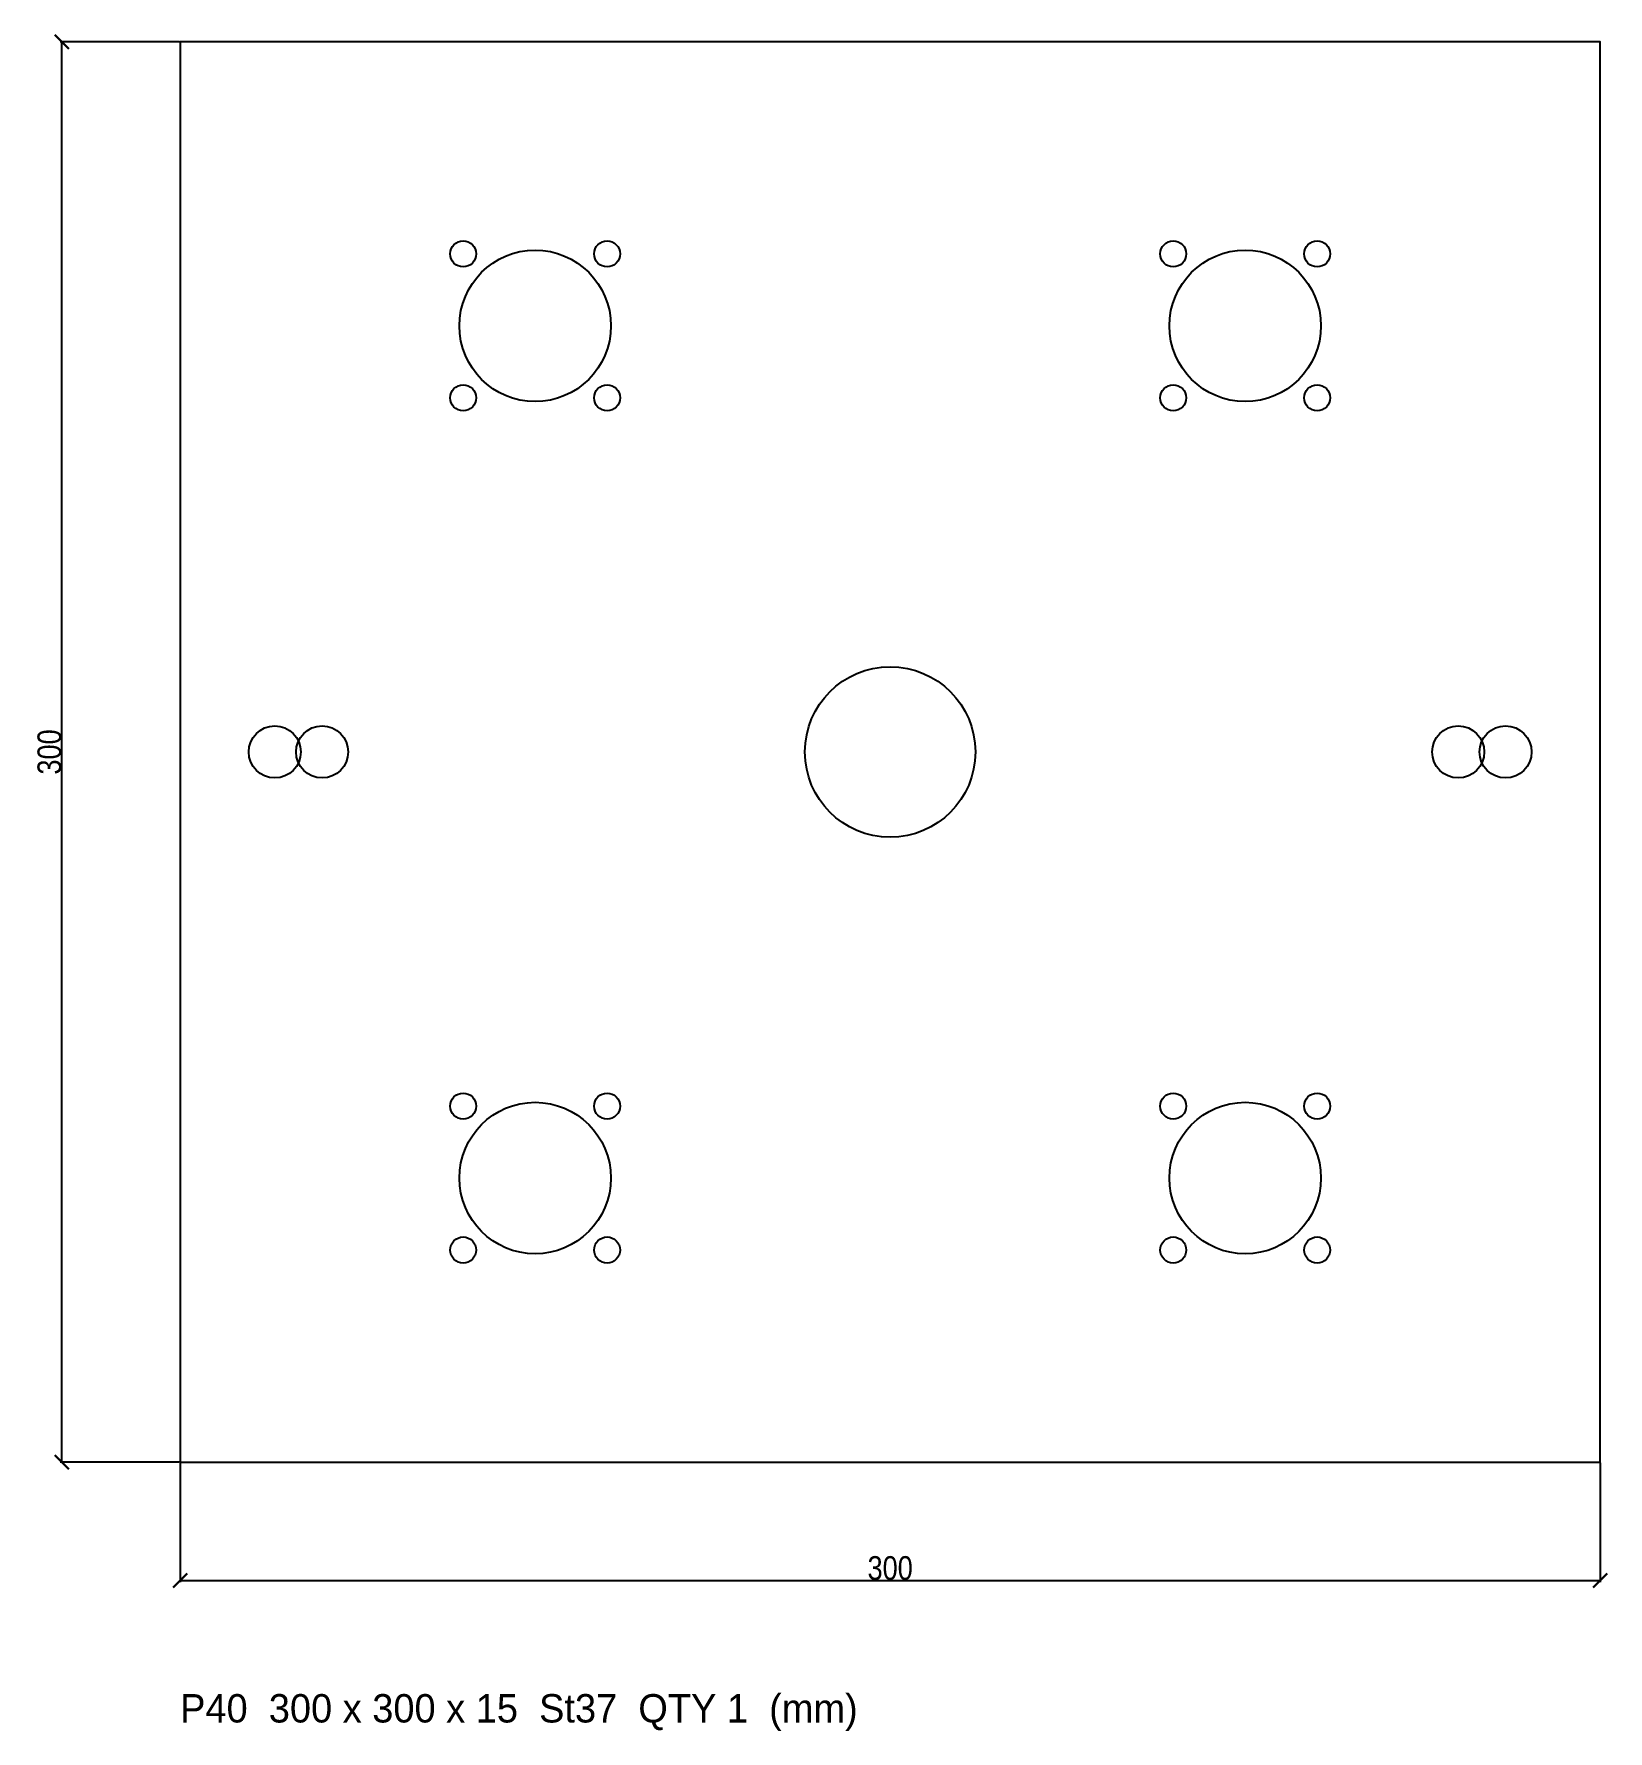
# Model space of a CAD drawing. Header units: millimetres. Extents: x -181 to 152, y -207 to 152.
import ezdxf

# ---------------------------------------------------------------- set-up
doc = ezdxf.new("R2010")
doc.units = ezdxf.units.MM
for name, color, linetype in [('CUT', 7, 'Continuous'), ('DIM', 5, 'Continuous'), ('HOLES', 1, 'Continuous'), ('TEXT', 3, 'Continuous')]:
    doc.layers.add(name, color=color, linetype=linetype)
doc.styles.add('OpenSansCondensed-Light', font='OpenSansCondensed-Light.ttf')
doc.dimstyles.new('EZDXF', dxfattribs={"dimtxt": 0.25, "dimasz": 0.175, "dimexe": 0.375, "dimexo": 0.125, "dimgap": 0.1, "dimtad": 1, "dimlfac": 100, "dimzin": 12, "dimdsep": 46, "dimtxsty": 'OpenSansCondensed-Light', "dimblk": 'ARCHTICK', "dimcen": 2.5, "dimazin": 3, "dimtfac": 0.5, "dimtmove": 2, "dimatfit": 3})

# ---------------------------------------------------------------- blocks, each defined once
blk = doc.blocks.new('_ARCHTICK')
at = {"color": 0, "linetype": 'BYBLOCK', "const_width": 0.15}
blk.add_lwpolyline([(-0.5, -0.5), (0.5, 0.5)], dxfattribs=at)

msp = doc.modelspace()

# ---------------------------------------------------------------- linework, layer by layer
at = {"layer": 'CUT'}
msp.add_lwpolyline([(-150, -150), (150, -150), (150, 150), (-150, 150)], close=True, dxfattribs=at)
at = {"layer": 'HOLES'}
for centre, radius in [((-90.2, 105.2), 2.75), ((-59.8, 105.2), 2.75), ((59.8, 105.2), 2.75), ((90.2, 105.2), 2.75), ((-75, 90), 16), ((75, 90), 16), ((-90.2, 74.8), 2.75), ((-59.8, 74.8), 2.75), ((59.8, 74.8), 2.75), ((90.2, 74.8), 2.75), ((0, 0), 18), ((-130, 0), 5.5), ((-120, 0), 5.5), ((120, 0), 5.5), ((130, 0), 5.5), ((-90.2, -74.8), 2.75), ((-75, -90), 16), ((-59.8, -74.8), 2.75), ((59.8, -74.8), 2.75), ((75, -90), 16), ((90.2, -74.8), 2.75), ((-90.2, -105.2), 2.75), ((-59.8, -105.2), 2.75), ((59.8, -105.2), 2.75), ((90.2, -105.2), 2.75)]:
    msp.add_circle(centre, radius, dxfattribs=at)

# ---------------------------------------------------------------- texts
at = {"layer": 'TEXT'}
msp.add_text('P40  300 x 300 x 15  St37  QTY 1  (mm)', height=6, dxfattribs=at).set_placement((-150, -205))

# ---------------------------------------------------------------- dimensions: what is measured, and where the dimension line sits
at = {"layer": 'DIM'}
msp.add_linear_dim(base=(-175, -150), p1=(-150, -150), p2=(-150, 150), angle=90, dimstyle='EZDXF', override={"dimtxt": 5, "dimasz": 3, "dimdec": 1, "dimlfac": 1, "dimzin": 8}, dxfattribs=at).render()
msp.add_linear_dim(base=(-150, -175), p1=(-150, -150), p2=(150, -150), dimstyle='EZDXF', override={"dimtxt": 5, "dimasz": 3, "dimdec": 1, "dimlfac": 1, "dimzin": 8}, dxfattribs=at).render()

doc.saveas('drawing.dxf')
